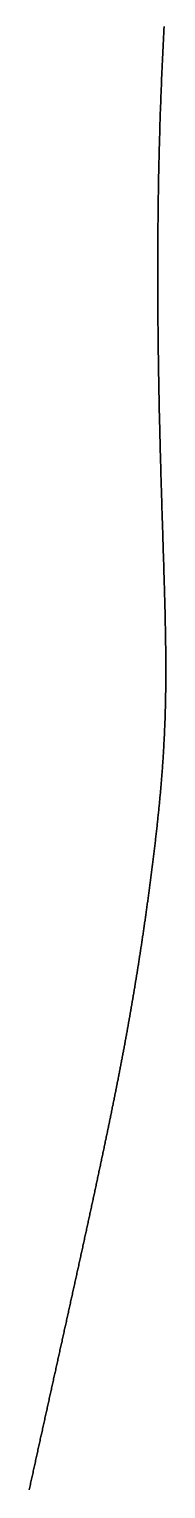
# Model space of a CAD drawing. Header units: inches. Extents: x 130170 to 284068, y 377793 to 804530.
# Drawn here: x 248859.7 to 248865.3, y 747870.2 to 747929.3 of the extents above; entities that cross this region are included whole.
import ezdxf

# ---------------------------------------------------------------- set-up
doc = ezdxf.new("R2010")
doc.units = ezdxf.units.IN
doc.header["$MEASUREMENT"] = 0
doc.layers.add('muni_il', color=7, linetype='Continuous')

msp = doc.modelspace()

# ---------------------------------------------------------------- linework, layer by layer
at = {"layer": 'muni_il'}
for points in [[(248865.212, 747929.425), (248865.204, 747929.286), (248865.196, 747929.147), (248865.189, 747929.007), (248865.181, 747928.868), (248865.174, 747928.728), (248865.167, 747928.588), (248865.16, 747928.449), (248865.153, 747928.309), (248865.146, 747928.169), (248865.14, 747928.029), (248865.133, 747927.889), (248865.127, 747927.749), (248865.12, 747927.609), (248865.114, 747927.468), (248865.108, 747927.328), (248865.102, 747927.188), (248865.097, 747927.047), (248865.091, 747926.907), (248865.085, 747926.766), (248865.08, 747926.625), (248865.075, 747926.485), (248865.07, 747926.344), (248865.065, 747926.203), (248865.06, 747926.063), (248865.055, 747925.922), (248865.05, 747925.781), (248865.046, 747925.64), (248865.041, 747925.499), (248865.037, 747925.359), (248865.033, 747925.218), (248865.029, 747925.077), (248865.025, 747924.936), (248865.021, 747924.795), (248865.017, 747924.654), (248865.014, 747924.513), (248865.01, 747924.373), (248865.007, 747924.232), (248865.003, 747924.091), (248865, 747923.951), (248864.997, 747923.81), (248864.994, 747923.669), (248864.991, 747923.529), (248864.988, 747923.389), (248864.986, 747923.248), (248864.983, 747923.108), (248864.981, 747922.968), (248864.979, 747922.828), (248864.976, 747922.688), (248864.974, 747922.548), (248864.972, 747922.408), (248864.97, 747922.268), (248864.968, 747922.129), (248864.967, 747921.989), (248864.965, 747921.85), (248864.963, 747921.711), (248864.962, 747921.571), (248864.961, 747921.433), (248864.96, 747921.294), (248864.958, 747921.155), (248864.957, 747921.017), (248864.956, 747920.879), (248864.955, 747920.741), (248864.955, 747920.603), (248864.954, 747920.465), (248864.953, 747920.328), (248864.953, 747920.19), (248864.952, 747920.053), (248864.952, 747919.917), (248864.952, 747919.78), (248864.952, 747919.644), (248864.952, 747919.508), (248864.952, 747919.372), (248864.952, 747919.236), (248864.952, 747919.101), (248864.952, 747918.966), (248864.952, 747918.831), (248864.953, 747918.696), (248864.953, 747918.562), (248864.954, 747918.428), (248864.954, 747918.295), (248864.955, 747918.161), (248864.956, 747918.028), (248864.957, 747917.896), (248864.958, 747917.763), (248864.959, 747917.631), (248864.96, 747917.499), (248864.961, 747917.368), (248864.962, 747917.237), (248864.963, 747917.106), (248864.965, 747916.976), (248864.966, 747916.846), (248864.967, 747916.716), (248864.969, 747916.587), (248864.971, 747916.458), (248864.972, 747916.33), (248864.974, 747916.202), (248864.976, 747916.074), (248864.977, 747915.947), (248864.979, 747915.82), (248864.981, 747915.693), (248864.983, 747915.567), (248864.985, 747915.442), (248864.987, 747915.317), (248864.989, 747915.192), (248864.991, 747915.067), (248864.994, 747914.944), (248864.996, 747914.82), (248864.998, 747914.697), (248865.001, 747914.575), (248865.003, 747914.453), (248865.005, 747914.331), (248865.008, 747914.21), (248865.01, 747914.089), (248865.013, 747913.969), (248865.015, 747913.849), (248865.018, 747913.73), (248865.021, 747913.611), (248865.023, 747913.493), (248865.026, 747913.375), (248865.029, 747913.258), (248865.032, 747913.141), (248865.034, 747913.025), (248865.037, 747912.909), (248865.04, 747912.794), (248865.043, 747912.679), (248865.046, 747912.565), (248865.049, 747912.451), (248865.052, 747912.338), (248865.055, 747912.225), (248865.058, 747912.113), (248865.061, 747912.001), (248865.064, 747911.89), (248865.067, 747911.78), (248865.07, 747911.67), (248865.073, 747911.56), (248865.076, 747911.451), (248865.079, 747911.343), (248865.082, 747911.235), (248865.085, 747911.127), (248865.088, 747911.02), (248865.092, 747910.914), (248865.095, 747910.808), (248865.098, 747910.703), (248865.101, 747910.598), (248865.104, 747910.494), (248865.107, 747910.39), (248865.11, 747910.287), (248865.114, 747910.185), (248865.117, 747910.083), (248865.12, 747909.981), (248865.123, 747909.88), (248865.126, 747909.78), (248865.129, 747909.68), (248865.132, 747909.581), (248865.135, 747909.482), (248865.138, 747909.384), (248865.142, 747909.286), (248865.145, 747909.189), (248865.148, 747909.093), (248865.151, 747908.997), (248865.154, 747908.901), (248865.157, 747908.806), (248865.16, 747908.712), (248865.163, 747908.618), (248865.166, 747908.524), (248865.168, 747908.432), (248865.171, 747908.339), (248865.174, 747908.247), (248865.177, 747908.156), (248865.18, 747908.065), (248865.183, 747907.975), (248865.186, 747907.885), (248865.188, 747907.796), (248865.191, 747907.707), (248865.194, 747907.619), (248865.196, 747907.532), (248865.199, 747907.444), (248865.202, 747907.358), (248865.204, 747907.272), (248865.207, 747907.186), (248865.209, 747907.101), (248865.212, 747907.016), (248865.214, 747906.932), (248865.217, 747906.848), (248865.219, 747906.765), (248865.222, 747906.682), (248865.224, 747906.6), (248865.226, 747906.518), (248865.228, 747906.436), (248865.23, 747906.356), (248865.233, 747906.275), (248865.235, 747906.195), (248865.237, 747906.116), (248865.239, 747906.037), (248865.241, 747905.958), (248865.243, 747905.88), (248865.245, 747905.802), (248865.246, 747905.725), (248865.248, 747905.648), (248865.25, 747905.571), (248865.252, 747905.495), (248865.253, 747905.42), (248865.255, 747905.345), (248865.256, 747905.27), (248865.258, 747905.195), (248865.259, 747905.121), (248865.261, 747905.048), (248865.262, 747904.975), (248865.263, 747904.902), (248865.265, 747904.829), (248865.266, 747904.757), (248865.267, 747904.686), (248865.268, 747904.614), (248865.269, 747904.543), (248865.27, 747904.473), (248865.271, 747904.403), (248865.272, 747904.333), (248865.273, 747904.263), (248865.273, 747904.194), (248865.274, 747904.125), (248865.275, 747904.057), (248865.275, 747903.989), (248865.276, 747903.921), (248865.276, 747903.853), (248865.277, 747903.786), (248865.277, 747903.719), (248865.277, 747903.652), (248865.277, 747903.586), (248865.278, 747903.52), (248865.278, 747903.454), (248865.278, 747903.389), (248865.278, 747903.324), (248865.278, 747903.259), (248865.278, 747903.194), (248865.277, 747903.13), (248865.277, 747903.066), (248865.277, 747903.002), (248865.276, 747902.939), (248865.276, 747902.875), (248865.275, 747902.812), (248865.275, 747902.75), (248865.274, 747902.687), (248865.274, 747902.625), (248865.273, 747902.563), (248865.272, 747902.501), (248865.271, 747902.439), (248865.27, 747902.378), (248865.269, 747902.316), (248865.268, 747902.255), (248865.267, 747902.195), (248865.266, 747902.134), (248865.264, 747902.073), (248865.263, 747902.013), (248865.262, 747901.953), (248865.26, 747901.893), (248865.259, 747901.834), (248865.257, 747901.774), (248865.256, 747901.715), (248865.254, 747901.656), (248865.252, 747901.597), (248865.25, 747901.538), (248865.248, 747901.479), (248865.247, 747901.421), (248865.245, 747901.362), (248865.242, 747901.304), (248865.24, 747901.246), (248865.238, 747901.188), (248865.236, 747901.13), (248865.234, 747901.072), (248865.231, 747901.015), (248865.229, 747900.957), (248865.226, 747900.9), (248865.224, 747900.843), (248865.221, 747900.785), (248865.218, 747900.728), (248865.216, 747900.672), (248865.213, 747900.615), (248865.21, 747900.558), (248865.207, 747900.502), (248865.204, 747900.445), (248865.201, 747900.389), (248865.198, 747900.332), (248865.195, 747900.276), (248865.192, 747900.22), (248865.189, 747900.164), (248865.185, 747900.108), (248865.182, 747900.052), (248865.178, 747899.996), (248865.175, 747899.94), (248865.171, 747899.885), (248865.168, 747899.829), (248865.164, 747899.773), (248865.161, 747899.718), (248865.157, 747899.662), (248865.153, 747899.607), (248865.149, 747899.552), (248865.145, 747899.497), (248865.141, 747899.441), (248865.137, 747899.386), (248865.133, 747899.331), (248865.129, 747899.276), (248865.125, 747899.221), (248865.121, 747899.166), (248865.116, 747899.111), (248865.112, 747899.056), (248865.108, 747899.001), (248865.103, 747898.946), (248865.099, 747898.892), (248865.094, 747898.837), (248865.09, 747898.782), (248865.085, 747898.727), (248865.08, 747898.673), (248865.076, 747898.618), (248865.071, 747898.564), (248865.066, 747898.509), (248865.061, 747898.455), (248865.056, 747898.4), (248865.051, 747898.346), (248865.046, 747898.291), (248865.041, 747898.237), (248865.036, 747898.182), (248865.031, 747898.128), (248865.026, 747898.074), (248865.021, 747898.019), (248865.016, 747897.965), (248865.01, 747897.911), (248865.005, 747897.856), (248865, 747897.802), (248864.994, 747897.748), (248864.989, 747897.694), (248864.983, 747897.64), (248864.978, 747897.586), (248864.972, 747897.531), (248864.967, 747897.477), (248864.961, 747897.423), (248864.955, 747897.369), (248864.95, 747897.315), (248864.944, 747897.261), (248864.938, 747897.207), (248864.932, 747897.153), (248864.927, 747897.099), (248864.921, 747897.045), (248864.915, 747896.991), (248864.909, 747896.937), (248864.903, 747896.884), (248864.897, 747896.83), (248864.891, 747896.776), (248864.885, 747896.722), (248864.879, 747896.668), (248864.873, 747896.614), (248864.866, 747896.561), (248864.86, 747896.507), (248864.854, 747896.453), (248864.848, 747896.4), (248864.842, 747896.346), (248864.835, 747896.292), (248864.829, 747896.239), (248864.823, 747896.185), (248864.816, 747896.132), (248864.81, 747896.078), (248864.803, 747896.025), (248864.797, 747895.971), (248864.79, 747895.918), (248864.784, 747895.864), (248864.777, 747895.811), (248864.771, 747895.758), (248864.764, 747895.704), (248864.758, 747895.651), (248864.751, 747895.598), (248864.744, 747895.545), (248864.738, 747895.492), (248864.731, 747895.439), (248864.724, 747895.385), (248864.718, 747895.332), (248864.711, 747895.279), (248864.704, 747895.226), (248864.697, 747895.174), (248864.69, 747895.121), (248864.684, 747895.068), (248864.677, 747895.015), (248864.67, 747894.962), (248864.663, 747894.909), (248864.656, 747894.857), (248864.649, 747894.804), (248864.642, 747894.752), (248864.635, 747894.699), (248864.628, 747894.647), (248864.622, 747894.594), (248864.615, 747894.542), (248864.607, 747894.489), (248864.601, 747894.437), (248864.593, 747894.385), (248864.586, 747894.333), (248864.579, 747894.281), (248864.572, 747894.229), (248864.565, 747894.177), (248864.558, 747894.125), (248864.551, 747894.073), (248864.544, 747894.021), (248864.537, 747893.969), (248864.529, 747893.917), (248864.522, 747893.866), (248864.515, 747893.814), (248864.508, 747893.762), (248864.501, 747893.711), (248864.493, 747893.659), (248864.486, 747893.608), (248864.479, 747893.557), (248864.472, 747893.505), (248864.464, 747893.454), (248864.457, 747893.403), (248864.45, 747893.352), (248864.442, 747893.301), (248864.435, 747893.25), (248864.428, 747893.199), (248864.42, 747893.148), (248864.413, 747893.097), (248864.406, 747893.047), (248864.398, 747892.996), (248864.391, 747892.945), (248864.384, 747892.895), (248864.376, 747892.844), (248864.369, 747892.794), (248864.361, 747892.744), (248864.354, 747892.693), (248864.346, 747892.643), (248864.339, 747892.593), (248864.332, 747892.543), (248864.324, 747892.493), (248864.317, 747892.443), (248864.309, 747892.393), (248864.302, 747892.343), (248864.294, 747892.293), (248864.287, 747892.243), (248864.279, 747892.194), (248864.271, 747892.144), (248864.264, 747892.095), (248864.256, 747892.045), (248864.249, 747891.996), (248864.241, 747891.946), (248864.234, 747891.897), (248864.226, 747891.848), (248864.218, 747891.799), (248864.211, 747891.75), (248864.203, 747891.701), (248864.196, 747891.652), (248864.188, 747891.603), (248864.18, 747891.554), (248864.173, 747891.505), (248864.165, 747891.456), (248864.157, 747891.408), (248864.149, 747891.359), (248864.142, 747891.31), (248864.134, 747891.262), (248864.126, 747891.213), (248864.119, 747891.165), (248864.111, 747891.117), (248864.103, 747891.068), (248864.095, 747891.02), (248864.087, 747890.972), (248864.08, 747890.924), (248864.072, 747890.876), (248864.064, 747890.828), (248864.056, 747890.78), (248864.048, 747890.731), (248864.04, 747890.684), (248864.033, 747890.636), (248864.025, 747890.588), (248864.017, 747890.54), (248864.009, 747890.492), (248864.001, 747890.445), (248863.993, 747890.397), (248863.985, 747890.349), (248863.977, 747890.302), (248863.969, 747890.254), (248863.961, 747890.207), (248863.953, 747890.159), (248863.945, 747890.112), (248863.937, 747890.065), (248863.929, 747890.017), (248863.921, 747889.97), (248863.913, 747889.923), (248863.905, 747889.875), (248863.897, 747889.828), (248863.889, 747889.781), (248863.88, 747889.734), (248863.872, 747889.686), (248863.864, 747889.639), (248863.856, 747889.592), (248863.848, 747889.545), (248863.84, 747889.498), (248863.831, 747889.451), (248863.823, 747889.404), (248863.815, 747889.357), (248863.807, 747889.31), (248863.798, 747889.263), (248863.79, 747889.216), (248863.782, 747889.169), (248863.773, 747889.122), (248863.765, 747889.075), (248863.757, 747889.029), (248863.748, 747888.982), (248863.74, 747888.935), (248863.731, 747888.888), (248863.723, 747888.841), (248863.715, 747888.794), (248863.706, 747888.747), (248863.698, 747888.7), (248863.689, 747888.654), (248863.681, 747888.607), (248863.672, 747888.56), (248863.663, 747888.513), (248863.655, 747888.466), (248863.646, 747888.419), (248863.638, 747888.373), (248863.629, 747888.326), (248863.62, 747888.279), (248863.612, 747888.232), (248863.603, 747888.185), (248863.594, 747888.138), (248863.585, 747888.091), (248863.577, 747888.044), (248863.568, 747887.997), (248863.559, 747887.95), (248863.55, 747887.903), (248863.542, 747887.857), (248863.533, 747887.809), (248863.524, 747887.763), (248863.515, 747887.715), (248863.506, 747887.668), (248863.497, 747887.621), (248863.488, 747887.574), (248863.479, 747887.527), (248863.47, 747887.48), (248863.461, 747887.433), (248863.452, 747887.386), (248863.443, 747887.339), (248863.434, 747887.291), (248863.425, 747887.244), (248863.416, 747887.197), (248863.406, 747887.149), (248863.397, 747887.102), (248863.388, 747887.055), (248863.379, 747887.007), (248863.37, 747886.96), (248863.36, 747886.912), (248863.351, 747886.865), (248863.342, 747886.817), (248863.332, 747886.77), (248863.323, 747886.722), (248863.314, 747886.675), (248863.304, 747886.627), (248863.295, 747886.579), (248863.285, 747886.532), (248863.276, 747886.484), (248863.266, 747886.436), (248863.257, 747886.388), (248863.248, 747886.34), (248863.238, 747886.292), (248863.228, 747886.244), (248863.219, 747886.196), (248863.209, 747886.148), (248863.2, 747886.1), (248863.19, 747886.052), (248863.18, 747886.004), (248863.17, 747885.956), (248863.161, 747885.907), (248863.151, 747885.859), (248863.141, 747885.811), (248863.131, 747885.762), (248863.122, 747885.714), (248863.112, 747885.665), (248863.102, 747885.617), (248863.092, 747885.568), (248863.082, 747885.52), (248863.072, 747885.471), (248863.062, 747885.422), (248863.052, 747885.373), (248863.042, 747885.325), (248863.032, 747885.276), (248863.022, 747885.227), (248863.012, 747885.178), (248863.002, 747885.129), (248862.992, 747885.08), (248862.982, 747885.031), (248862.972, 747884.981), (248862.962, 747884.932), (248862.952, 747884.883), (248862.941, 747884.834), (248862.931, 747884.785), (248862.921, 747884.735), (248862.911, 747884.686), (248862.9, 747884.636), (248862.89, 747884.587), (248862.88, 747884.537), (248862.869, 747884.488), (248862.859, 747884.438), (248862.849, 747884.388), (248862.838, 747884.338), (248862.828, 747884.289), (248862.817, 747884.239), (248862.807, 747884.189), (248862.797, 747884.139), (248862.786, 747884.089), (248862.776, 747884.039), (248862.765, 747883.989), (248862.754, 747883.939), (248862.744, 747883.888), (248862.733, 747883.838), (248862.723, 747883.788), (248862.712, 747883.738), (248862.701, 747883.687), (248862.691, 747883.637), (248862.68, 747883.586), (248862.669, 747883.536), (248862.659, 747883.485), (248862.648, 747883.435), (248862.637, 747883.384), (248862.627, 747883.333), (248862.616, 747883.283), (248862.605, 747883.232), (248862.594, 747883.181), (248862.583, 747883.13), (248862.572, 747883.08), (248862.562, 747883.029), (248862.551, 747882.978), (248862.54, 747882.927), (248862.529, 747882.876), (248862.518, 747882.825), (248862.507, 747882.774), (248862.496, 747882.722), (248862.485, 747882.671), (248862.474, 747882.62), (248862.463, 747882.569), (248862.452, 747882.518), (248862.441, 747882.466), (248862.43, 747882.415), (248862.419, 747882.363), (248862.408, 747882.312), (248862.397, 747882.261), (248862.386, 747882.209), (248862.375, 747882.158), (248862.364, 747882.106), (248862.353, 747882.054), (248862.342, 747882.003), (248862.33, 747881.951), (248862.319, 747881.899), (248862.308, 747881.848), (248862.297, 747881.796), (248862.286, 747881.744), (248862.274, 747881.692), (248862.263, 747881.64), (248862.252, 747881.589), (248862.241, 747881.537), (248862.23, 747881.485), (248862.218, 747881.433), (248862.207, 747881.381), (248862.196, 747881.329), (248862.184, 747881.277), (248862.173, 747881.225), (248862.162, 747881.173), (248862.151, 747881.121), (248862.139, 747881.069), (248862.128, 747881.016), (248862.117, 747880.964), (248862.105, 747880.912), (248862.094, 747880.86), (248862.082, 747880.808), (248862.071, 747880.755), (248862.06, 747880.703), (248862.048, 747880.651), (248862.037, 747880.598), (248862.025, 747880.546), (248862.014, 747880.494), (248862.003, 747880.441), (248861.991, 747880.389), (248861.98, 747880.337), (248861.968, 747880.284), (248861.957, 747880.232), (248861.945, 747880.179), (248861.934, 747880.127), (248861.922, 747880.074), (248861.911, 747880.022), (248861.899, 747879.969), (248861.888, 747879.917), (248861.876, 747879.864), (248861.865, 747879.812), (248861.853, 747879.759), (248861.842, 747879.707), (248861.83, 747879.654), (248861.819, 747879.601), (248861.807, 747879.549), (248861.796, 747879.496), (248861.784, 747879.443), (248861.773, 747879.391), (248861.761, 747879.338), (248861.75, 747879.286), (248861.738, 747879.233), (248861.726, 747879.18), (248861.715, 747879.128), (248861.703, 747879.075), (248861.692, 747879.022), (248861.68, 747878.97), (248861.669, 747878.917), (248861.657, 747878.864), (248861.645, 747878.811), (248861.634, 747878.759), (248861.622, 747878.706), (248861.611, 747878.653), (248861.599, 747878.6), (248861.587, 747878.548), (248861.576, 747878.495), (248861.564, 747878.442), (248861.553, 747878.389), (248861.541, 747878.337), (248861.529, 747878.284), (248861.518, 747878.231), (248861.506, 747878.178), (248861.495, 747878.126), (248861.483, 747878.073), (248861.471, 747878.02), (248861.46, 747877.967), (248861.448, 747877.914), (248861.436, 747877.862), (248861.425, 747877.809), (248861.413, 747877.756), (248861.401, 747877.703), (248861.39, 747877.651), (248861.378, 747877.598), (248861.367, 747877.545), (248861.355, 747877.492), (248861.343, 747877.439), (248861.332, 747877.386), (248861.32, 747877.334), (248861.308, 747877.281), (248861.297, 747877.228), (248861.285, 747877.175), (248861.273, 747877.123), (248861.262, 747877.07), (248861.25, 747877.017), (248861.238, 747876.964), (248861.227, 747876.911), (248861.215, 747876.859), (248861.203, 747876.806), (248861.192, 747876.753), (248861.18, 747876.7), (248861.168, 747876.647), (248861.157, 747876.595), (248861.145, 747876.542), (248861.133, 747876.489), (248861.122, 747876.436), (248861.11, 747876.383), (248861.098, 747876.33), (248861.087, 747876.278), (248861.075, 747876.225), (248861.063, 747876.172), (248861.052, 747876.119), (248861.04, 747876.066), (248861.028, 747876.014), (248861.017, 747875.961), (248861.005, 747875.908), (248860.993, 747875.855), (248860.982, 747875.802), (248860.97, 747875.75), (248860.958, 747875.697), (248860.947, 747875.644), (248860.935, 747875.591), (248860.923, 747875.538), (248860.912, 747875.485), (248860.9, 747875.433), (248860.888, 747875.38), (248860.877, 747875.327), (248860.865, 747875.274), (248860.853, 747875.221), (248860.841, 747875.168), (248860.83, 747875.115), (248860.818, 747875.063), (248860.806, 747875.01), (248860.795, 747874.957), (248860.783, 747874.904), (248860.771, 747874.851), (248860.76, 747874.798), (248860.748, 747874.745), (248860.736, 747874.692), (248860.725, 747874.64), (248860.713, 747874.587), (248860.701, 747874.534), (248860.689, 747874.481), (248860.678, 747874.428), (248860.666, 747874.375), (248860.654, 747874.322), (248860.643, 747874.269), (248860.631, 747874.216), (248860.619, 747874.163), (248860.607, 747874.11), (248860.596, 747874.057), (248860.584, 747874.004), (248860.572, 747873.951), (248860.561, 747873.898), (248860.549, 747873.845), (248860.537, 747873.792), (248860.525, 747873.739), (248860.514, 747873.686), (248860.502, 747873.633), (248860.49, 747873.58), (248860.479, 747873.527), (248860.467, 747873.473), (248860.455, 747873.42), (248860.443, 747873.367), (248860.432, 747873.314), (248860.42, 747873.261), (248860.408, 747873.208), (248860.396, 747873.154), (248860.385, 747873.101), (248860.373, 747873.048), (248860.361, 747872.995), (248860.349, 747872.941), (248860.338, 747872.888), (248860.326, 747872.835), (248860.314, 747872.782), (248860.302, 747872.728), (248860.29, 747872.675), (248860.279, 747872.621), (248860.267, 747872.568), (248860.255, 747872.515), (248860.243, 747872.461), (248860.231, 747872.408), (248860.22, 747872.354), (248860.208, 747872.301), (248860.196, 747872.247), (248860.184, 747872.194), (248860.173, 747872.14), (248860.161, 747872.087), (248860.149, 747872.033), (248860.137, 747871.98), (248860.125, 747871.926), (248860.113, 747871.872), (248860.102, 747871.819), (248860.09, 747871.765), (248860.078, 747871.711), (248860.066, 747871.658), (248860.054, 747871.604), (248860.042, 747871.55), (248860.031, 747871.496), (248860.019, 747871.442), (248860.007, 747871.389), (248859.995, 747871.335), (248859.983, 747871.281), (248859.971, 747871.227), (248859.959, 747871.173), (248859.948, 747871.119), (248859.936, 747871.065), (248859.924, 747871.011), (248859.912, 747870.957), (248859.9, 747870.903), (248859.888, 747870.849), (248859.876, 747870.795), (248859.864, 747870.741), (248859.852, 747870.686), (248859.841, 747870.632), (248859.829, 747870.578), (248859.817, 747870.524), (248859.805, 747870.47), (248859.793, 747870.415), (248859.781, 747870.361), (248859.769, 747870.307), (248859.757, 747870.253), (248859.745, 747870.198)], [(248859.745, 747870.198), (248859.757, 747870.253), (248859.769, 747870.307), (248859.781, 747870.361), (248859.793, 747870.415), (248859.805, 747870.47), (248859.817, 747870.524), (248859.829, 747870.578), (248859.841, 747870.632), (248859.852, 747870.686), (248859.864, 747870.741), (248859.876, 747870.795), (248859.888, 747870.849), (248859.9, 747870.903), (248859.912, 747870.957), (248859.924, 747871.011), (248859.936, 747871.065), (248859.948, 747871.119), (248859.959, 747871.173), (248859.971, 747871.227), (248859.983, 747871.281), (248859.995, 747871.335), (248860.007, 747871.389), (248860.019, 747871.442), (248860.031, 747871.496), (248860.042, 747871.55), (248860.054, 747871.604), (248860.066, 747871.658), (248860.078, 747871.711), (248860.09, 747871.765), (248860.102, 747871.819), (248860.113, 747871.872), (248860.125, 747871.926), (248860.137, 747871.98), (248860.149, 747872.033), (248860.161, 747872.087), (248860.173, 747872.14), (248860.184, 747872.194), (248860.196, 747872.247), (248860.208, 747872.301), (248860.22, 747872.354), (248860.231, 747872.408), (248860.243, 747872.461), (248860.255, 747872.515), (248860.267, 747872.568), (248860.279, 747872.621), (248860.29, 747872.675), (248860.302, 747872.728), (248860.314, 747872.782), (248860.326, 747872.835), (248860.338, 747872.888), (248860.349, 747872.941), (248860.361, 747872.995), (248860.373, 747873.048), (248860.385, 747873.101), (248860.396, 747873.154), (248860.408, 747873.208), (248860.42, 747873.261), (248860.432, 747873.314), (248860.443, 747873.367), (248860.455, 747873.42), (248860.467, 747873.473), (248860.479, 747873.527), (248860.49, 747873.58), (248860.502, 747873.633), (248860.514, 747873.686), (248860.525, 747873.739), (248860.537, 747873.792), (248860.549, 747873.845), (248860.561, 747873.898), (248860.572, 747873.951), (248860.584, 747874.004), (248860.596, 747874.057), (248860.607, 747874.11), (248860.619, 747874.163), (248860.631, 747874.216), (248860.643, 747874.269), (248860.654, 747874.322), (248860.666, 747874.375), (248860.678, 747874.428), (248860.689, 747874.481), (248860.701, 747874.534), (248860.713, 747874.587), (248860.725, 747874.64), (248860.736, 747874.692), (248860.748, 747874.745), (248860.76, 747874.798), (248860.771, 747874.851), (248860.783, 747874.904), (248860.795, 747874.957), (248860.806, 747875.01), (248860.818, 747875.063), (248860.83, 747875.115), (248860.841, 747875.168), (248860.853, 747875.221), (248860.865, 747875.274), (248860.877, 747875.327), (248860.888, 747875.38), (248860.9, 747875.433), (248860.912, 747875.485), (248860.923, 747875.538), (248860.935, 747875.591), (248860.947, 747875.644), (248860.958, 747875.697), (248860.97, 747875.75), (248860.982, 747875.802), (248860.993, 747875.855), (248861.005, 747875.908), (248861.017, 747875.961), (248861.028, 747876.014), (248861.04, 747876.066), (248861.052, 747876.119), (248861.063, 747876.172), (248861.075, 747876.225), (248861.087, 747876.278), (248861.098, 747876.33), (248861.11, 747876.383), (248861.122, 747876.436), (248861.133, 747876.489), (248861.145, 747876.542), (248861.157, 747876.595), (248861.168, 747876.647), (248861.18, 747876.7), (248861.192, 747876.753), (248861.203, 747876.806), (248861.215, 747876.859), (248861.227, 747876.911), (248861.238, 747876.964), (248861.25, 747877.017), (248861.262, 747877.07), (248861.273, 747877.123), (248861.285, 747877.175), (248861.297, 747877.228), (248861.308, 747877.281), (248861.32, 747877.334), (248861.332, 747877.386), (248861.343, 747877.439), (248861.355, 747877.492), (248861.367, 747877.545), (248861.378, 747877.598), (248861.39, 747877.651), (248861.401, 747877.703), (248861.413, 747877.756), (248861.425, 747877.809), (248861.436, 747877.862), (248861.448, 747877.914), (248861.46, 747877.967), (248861.471, 747878.02), (248861.483, 747878.073), (248861.495, 747878.126), (248861.506, 747878.178), (248861.518, 747878.231), (248861.529, 747878.284), (248861.541, 747878.337), (248861.553, 747878.389), (248861.564, 747878.442), (248861.576, 747878.495), (248861.587, 747878.548), (248861.599, 747878.6), (248861.611, 747878.653), (248861.622, 747878.706), (248861.634, 747878.759), (248861.645, 747878.811), (248861.657, 747878.864), (248861.669, 747878.917), (248861.68, 747878.97), (248861.692, 747879.022), (248861.703, 747879.075), (248861.715, 747879.128), (248861.726, 747879.18), (248861.738, 747879.233), (248861.75, 747879.286), (248861.761, 747879.338), (248861.773, 747879.391), (248861.784, 747879.443), (248861.796, 747879.496), (248861.807, 747879.549), (248861.819, 747879.601), (248861.83, 747879.654), (248861.842, 747879.707), (248861.853, 747879.759), (248861.865, 747879.812), (248861.876, 747879.864), (248861.888, 747879.917), (248861.899, 747879.969), (248861.911, 747880.022), (248861.922, 747880.074), (248861.934, 747880.127), (248861.945, 747880.179), (248861.957, 747880.232), (248861.968, 747880.284), (248861.98, 747880.337), (248861.991, 747880.389), (248862.003, 747880.441), (248862.014, 747880.494), (248862.025, 747880.546), (248862.037, 747880.598), (248862.048, 747880.651), (248862.06, 747880.703), (248862.071, 747880.755), (248862.082, 747880.808), (248862.094, 747880.86), (248862.105, 747880.912), (248862.117, 747880.964), (248862.128, 747881.016), (248862.139, 747881.069), (248862.151, 747881.121), (248862.162, 747881.173), (248862.173, 747881.225), (248862.184, 747881.277), (248862.196, 747881.329), (248862.207, 747881.381), (248862.218, 747881.433), (248862.23, 747881.485), (248862.241, 747881.537), (248862.252, 747881.589), (248862.263, 747881.64), (248862.274, 747881.692), (248862.286, 747881.744), (248862.297, 747881.796), (248862.308, 747881.848), (248862.319, 747881.899), (248862.33, 747881.951), (248862.342, 747882.003), (248862.353, 747882.054), (248862.364, 747882.106), (248862.375, 747882.158), (248862.386, 747882.209), (248862.397, 747882.261), (248862.408, 747882.312), (248862.419, 747882.363), (248862.43, 747882.415), (248862.441, 747882.466), (248862.452, 747882.518), (248862.463, 747882.569), (248862.474, 747882.62), (248862.485, 747882.671), (248862.496, 747882.722), (248862.507, 747882.774), (248862.518, 747882.825), (248862.529, 747882.876), (248862.54, 747882.927), (248862.551, 747882.978), (248862.562, 747883.029), (248862.572, 747883.08), (248862.583, 747883.13), (248862.594, 747883.181), (248862.605, 747883.232), (248862.616, 747883.283), (248862.627, 747883.333), (248862.637, 747883.384), (248862.648, 747883.435), (248862.659, 747883.485), (248862.669, 747883.536), (248862.68, 747883.586), (248862.691, 747883.637), (248862.701, 747883.687), (248862.712, 747883.738), (248862.723, 747883.788), (248862.733, 747883.838), (248862.744, 747883.888), (248862.754, 747883.939), (248862.765, 747883.989), (248862.776, 747884.039), (248862.786, 747884.089), (248862.797, 747884.139), (248862.807, 747884.189), (248862.817, 747884.239), (248862.828, 747884.289), (248862.838, 747884.338), (248862.849, 747884.388), (248862.859, 747884.438), (248862.869, 747884.488), (248862.88, 747884.537), (248862.89, 747884.587), (248862.9, 747884.636), (248862.911, 747884.686), (248862.921, 747884.735), (248862.931, 747884.785), (248862.941, 747884.834), (248862.952, 747884.883), (248862.962, 747884.932), (248862.972, 747884.981), (248862.982, 747885.031), (248862.992, 747885.08), (248863.002, 747885.129), (248863.012, 747885.178), (248863.022, 747885.227), (248863.032, 747885.276), (248863.042, 747885.325), (248863.052, 747885.373), (248863.062, 747885.422), (248863.072, 747885.471), (248863.082, 747885.52), (248863.092, 747885.568), (248863.102, 747885.617), (248863.112, 747885.665), (248863.122, 747885.714), (248863.131, 747885.762), (248863.141, 747885.811), (248863.151, 747885.859), (248863.161, 747885.907), (248863.17, 747885.956), (248863.18, 747886.004), (248863.19, 747886.052), (248863.2, 747886.1), (248863.209, 747886.148), (248863.219, 747886.196), (248863.228, 747886.244), (248863.238, 747886.292), (248863.248, 747886.34), (248863.257, 747886.388), (248863.266, 747886.436), (248863.276, 747886.484), (248863.285, 747886.532), (248863.295, 747886.579), (248863.304, 747886.627), (248863.314, 747886.675), (248863.323, 747886.722), (248863.332, 747886.77), (248863.342, 747886.817), (248863.351, 747886.865), (248863.36, 747886.912), (248863.37, 747886.96), (248863.379, 747887.007), (248863.388, 747887.055), (248863.397, 747887.102), (248863.406, 747887.149), (248863.416, 747887.197), (248863.425, 747887.244), (248863.434, 747887.291), (248863.443, 747887.339), (248863.452, 747887.386), (248863.461, 747887.433), (248863.47, 747887.48), (248863.479, 747887.527), (248863.488, 747887.574), (248863.497, 747887.621), (248863.506, 747887.668), (248863.515, 747887.715), (248863.524, 747887.763), (248863.533, 747887.809), (248863.542, 747887.857), (248863.55, 747887.903), (248863.559, 747887.95), (248863.568, 747887.997), (248863.577, 747888.044), (248863.585, 747888.091), (248863.594, 747888.138), (248863.603, 747888.185), (248863.612, 747888.232), (248863.62, 747888.279), (248863.629, 747888.326), (248863.638, 747888.373), (248863.646, 747888.419), (248863.655, 747888.466), (248863.663, 747888.513), (248863.672, 747888.56), (248863.681, 747888.607), (248863.689, 747888.654), (248863.698, 747888.7), (248863.706, 747888.747), (248863.715, 747888.794), (248863.723, 747888.841), (248863.731, 747888.888), (248863.74, 747888.935), (248863.748, 747888.982), (248863.757, 747889.029), (248863.765, 747889.075), (248863.773, 747889.122), (248863.782, 747889.169), (248863.79, 747889.216), (248863.798, 747889.263), (248863.807, 747889.31), (248863.815, 747889.357), (248863.823, 747889.404), (248863.831, 747889.451), (248863.84, 747889.498), (248863.848, 747889.545), (248863.856, 747889.592), (248863.864, 747889.639), (248863.872, 747889.686), (248863.88, 747889.734), (248863.889, 747889.781), (248863.897, 747889.828), (248863.905, 747889.875), (248863.913, 747889.923), (248863.921, 747889.97), (248863.929, 747890.017), (248863.937, 747890.065), (248863.945, 747890.112), (248863.953, 747890.159), (248863.961, 747890.207), (248863.969, 747890.254), (248863.977, 747890.302), (248863.985, 747890.349), (248863.993, 747890.397), (248864.001, 747890.445), (248864.009, 747890.492), (248864.017, 747890.54), (248864.025, 747890.588), (248864.033, 747890.636), (248864.04, 747890.684), (248864.048, 747890.731), (248864.056, 747890.78), (248864.064, 747890.828), (248864.072, 747890.876), (248864.08, 747890.924), (248864.087, 747890.972), (248864.095, 747891.02), (248864.103, 747891.068), (248864.111, 747891.117), (248864.119, 747891.165), (248864.126, 747891.213), (248864.134, 747891.262), (248864.142, 747891.31), (248864.149, 747891.359), (248864.157, 747891.408), (248864.165, 747891.456), (248864.173, 747891.505), (248864.18, 747891.554), (248864.188, 747891.603), (248864.196, 747891.652), (248864.203, 747891.701), (248864.211, 747891.75), (248864.218, 747891.799), (248864.226, 747891.848), (248864.234, 747891.897), (248864.241, 747891.946), (248864.249, 747891.996), (248864.256, 747892.045), (248864.264, 747892.095), (248864.271, 747892.144), (248864.279, 747892.194), (248864.287, 747892.243), (248864.294, 747892.293), (248864.302, 747892.343), (248864.309, 747892.393), (248864.317, 747892.443), (248864.324, 747892.493), (248864.332, 747892.543), (248864.339, 747892.593), (248864.346, 747892.643), (248864.354, 747892.693), (248864.361, 747892.744), (248864.369, 747892.794), (248864.376, 747892.844), (248864.384, 747892.895), (248864.391, 747892.945), (248864.398, 747892.996), (248864.406, 747893.047), (248864.413, 747893.097), (248864.42, 747893.148), (248864.428, 747893.199), (248864.435, 747893.25), (248864.442, 747893.301), (248864.45, 747893.352), (248864.457, 747893.403), (248864.464, 747893.454), (248864.472, 747893.505), (248864.479, 747893.557), (248864.486, 747893.608), (248864.493, 747893.659), (248864.501, 747893.711), (248864.508, 747893.762), (248864.515, 747893.814), (248864.522, 747893.866), (248864.529, 747893.917), (248864.537, 747893.969), (248864.544, 747894.021), (248864.551, 747894.073), (248864.558, 747894.125), (248864.565, 747894.177), (248864.572, 747894.229), (248864.579, 747894.281), (248864.586, 747894.333), (248864.593, 747894.385), (248864.601, 747894.437), (248864.607, 747894.489), (248864.615, 747894.542), (248864.622, 747894.594), (248864.628, 747894.647), (248864.635, 747894.699), (248864.642, 747894.752), (248864.649, 747894.804), (248864.656, 747894.857), (248864.663, 747894.909), (248864.67, 747894.962), (248864.677, 747895.015), (248864.684, 747895.068), (248864.69, 747895.121), (248864.697, 747895.174), (248864.704, 747895.226), (248864.711, 747895.279), (248864.718, 747895.332), (248864.724, 747895.385), (248864.731, 747895.439), (248864.738, 747895.492), (248864.744, 747895.545), (248864.751, 747895.598), (248864.758, 747895.651), (248864.764, 747895.704), (248864.771, 747895.758), (248864.777, 747895.811), (248864.784, 747895.864), (248864.79, 747895.918), (248864.797, 747895.971), (248864.803, 747896.025), (248864.81, 747896.078), (248864.816, 747896.132), (248864.823, 747896.185), (248864.829, 747896.239), (248864.835, 747896.292), (248864.842, 747896.346), (248864.848, 747896.4), (248864.854, 747896.453), (248864.86, 747896.507), (248864.866, 747896.561), (248864.873, 747896.614), (248864.879, 747896.668), (248864.885, 747896.722), (248864.891, 747896.776), (248864.897, 747896.83), (248864.903, 747896.884), (248864.909, 747896.937), (248864.915, 747896.991), (248864.921, 747897.045), (248864.927, 747897.099), (248864.932, 747897.153), (248864.938, 747897.207), (248864.944, 747897.261), (248864.95, 747897.315), (248864.955, 747897.369), (248864.961, 747897.423), (248864.967, 747897.477), (248864.972, 747897.531), (248864.978, 747897.586), (248864.983, 747897.64), (248864.989, 747897.694), (248864.994, 747897.748), (248865, 747897.802), (248865.005, 747897.856), (248865.01, 747897.911), (248865.016, 747897.965), (248865.021, 747898.019), (248865.026, 747898.074), (248865.031, 747898.128), (248865.036, 747898.182), (248865.041, 747898.237), (248865.046, 747898.291), (248865.051, 747898.346), (248865.056, 747898.4), (248865.061, 747898.455), (248865.066, 747898.509), (248865.071, 747898.564), (248865.076, 747898.618), (248865.08, 747898.673), (248865.085, 747898.727), (248865.09, 747898.782), (248865.094, 747898.837), (248865.099, 747898.892), (248865.103, 747898.946), (248865.108, 747899.001), (248865.112, 747899.056), (248865.116, 747899.111), (248865.121, 747899.166), (248865.125, 747899.221), (248865.129, 747899.276), (248865.133, 747899.331), (248865.137, 747899.386), (248865.141, 747899.441), (248865.145, 747899.497), (248865.149, 747899.552), (248865.153, 747899.607), (248865.157, 747899.662), (248865.161, 747899.718), (248865.164, 747899.773), (248865.168, 747899.829), (248865.171, 747899.885), (248865.175, 747899.94), (248865.178, 747899.996), (248865.182, 747900.052), (248865.185, 747900.108), (248865.189, 747900.164), (248865.192, 747900.22), (248865.195, 747900.276), (248865.198, 747900.332), (248865.201, 747900.389), (248865.204, 747900.445), (248865.207, 747900.502), (248865.21, 747900.558), (248865.213, 747900.615), (248865.216, 747900.672), (248865.218, 747900.728), (248865.221, 747900.785), (248865.224, 747900.843), (248865.226, 747900.9), (248865.229, 747900.957), (248865.231, 747901.015), (248865.234, 747901.072), (248865.236, 747901.13), (248865.238, 747901.188), (248865.24, 747901.246), (248865.242, 747901.304), (248865.245, 747901.362), (248865.247, 747901.421), (248865.248, 747901.479), (248865.25, 747901.538), (248865.252, 747901.597), (248865.254, 747901.656), (248865.256, 747901.715), (248865.257, 747901.774), (248865.259, 747901.834), (248865.26, 747901.893), (248865.262, 747901.953), (248865.263, 747902.013), (248865.264, 747902.073), (248865.266, 747902.134), (248865.267, 747902.195), (248865.268, 747902.255), (248865.269, 747902.316), (248865.27, 747902.378), (248865.271, 747902.439), (248865.272, 747902.501), (248865.273, 747902.563), (248865.274, 747902.625), (248865.274, 747902.687), (248865.275, 747902.75), (248865.275, 747902.812), (248865.276, 747902.875), (248865.276, 747902.939), (248865.277, 747903.002), (248865.277, 747903.066), (248865.277, 747903.13), (248865.278, 747903.194), (248865.278, 747903.259), (248865.278, 747903.324), (248865.278, 747903.389), (248865.278, 747903.454), (248865.278, 747903.52), (248865.277, 747903.586), (248865.277, 747903.652), (248865.277, 747903.719), (248865.277, 747903.786), (248865.276, 747903.853), (248865.276, 747903.921), (248865.275, 747903.989), (248865.275, 747904.057), (248865.274, 747904.125), (248865.273, 747904.194), (248865.273, 747904.263), (248865.272, 747904.333), (248865.271, 747904.403), (248865.27, 747904.473), (248865.269, 747904.543), (248865.268, 747904.614), (248865.267, 747904.686), (248865.266, 747904.757), (248865.265, 747904.829), (248865.263, 747904.902), (248865.262, 747904.975), (248865.261, 747905.048), (248865.259, 747905.121), (248865.258, 747905.195), (248865.256, 747905.27), (248865.255, 747905.345), (248865.253, 747905.42), (248865.252, 747905.495), (248865.25, 747905.571), (248865.248, 747905.648), (248865.246, 747905.725), (248865.245, 747905.802), (248865.243, 747905.88), (248865.241, 747905.958), (248865.239, 747906.037), (248865.237, 747906.116), (248865.235, 747906.195), (248865.233, 747906.275), (248865.23, 747906.356), (248865.228, 747906.436), (248865.226, 747906.518), (248865.224, 747906.6), (248865.222, 747906.682), (248865.219, 747906.765), (248865.217, 747906.848), (248865.214, 747906.932), (248865.212, 747907.016), (248865.209, 747907.101), (248865.207, 747907.186), (248865.204, 747907.272), (248865.202, 747907.358), (248865.199, 747907.444), (248865.196, 747907.532), (248865.194, 747907.619), (248865.191, 747907.707), (248865.188, 747907.796), (248865.186, 747907.885), (248865.183, 747907.975), (248865.18, 747908.065), (248865.177, 747908.156), (248865.174, 747908.247), (248865.171, 747908.339), (248865.168, 747908.432), (248865.166, 747908.524), (248865.163, 747908.618), (248865.16, 747908.712), (248865.157, 747908.806), (248865.154, 747908.901), (248865.151, 747908.997), (248865.148, 747909.093), (248865.145, 747909.189), (248865.142, 747909.286), (248865.138, 747909.384), (248865.135, 747909.482), (248865.132, 747909.581), (248865.129, 747909.68), (248865.126, 747909.78), (248865.123, 747909.88), (248865.12, 747909.981), (248865.117, 747910.083), (248865.114, 747910.185), (248865.11, 747910.287), (248865.107, 747910.39), (248865.104, 747910.494), (248865.101, 747910.598), (248865.098, 747910.703), (248865.095, 747910.808), (248865.092, 747910.914), (248865.088, 747911.02), (248865.085, 747911.127), (248865.082, 747911.235), (248865.079, 747911.343), (248865.076, 747911.451), (248865.073, 747911.56), (248865.07, 747911.67), (248865.067, 747911.78), (248865.064, 747911.89), (248865.061, 747912.001), (248865.058, 747912.113), (248865.055, 747912.225), (248865.052, 747912.338), (248865.049, 747912.451), (248865.046, 747912.565), (248865.043, 747912.679), (248865.04, 747912.794), (248865.037, 747912.909), (248865.034, 747913.025), (248865.032, 747913.141), (248865.029, 747913.258), (248865.026, 747913.375), (248865.023, 747913.493), (248865.021, 747913.611), (248865.018, 747913.73), (248865.015, 747913.849), (248865.013, 747913.969), (248865.01, 747914.089), (248865.008, 747914.21), (248865.005, 747914.331), (248865.003, 747914.453), (248865.001, 747914.575), (248864.998, 747914.697), (248864.996, 747914.82), (248864.994, 747914.944), (248864.991, 747915.067), (248864.989, 747915.192), (248864.987, 747915.317), (248864.985, 747915.442), (248864.983, 747915.567), (248864.981, 747915.693), (248864.979, 747915.82), (248864.977, 747915.947), (248864.976, 747916.074), (248864.974, 747916.202), (248864.972, 747916.33), (248864.971, 747916.458), (248864.969, 747916.587), (248864.967, 747916.716), (248864.966, 747916.846), (248864.965, 747916.976), (248864.963, 747917.106), (248864.962, 747917.237), (248864.961, 747917.368), (248864.96, 747917.499), (248864.959, 747917.631), (248864.958, 747917.763), (248864.957, 747917.896), (248864.956, 747918.028), (248864.955, 747918.161), (248864.954, 747918.295), (248864.954, 747918.428), (248864.953, 747918.562), (248864.953, 747918.696), (248864.952, 747918.831), (248864.952, 747918.966), (248864.952, 747919.101), (248864.952, 747919.236), (248864.952, 747919.372), (248864.952, 747919.508), (248864.952, 747919.644), (248864.952, 747919.78), (248864.952, 747919.917), (248864.952, 747920.053), (248864.953, 747920.19), (248864.953, 747920.328), (248864.954, 747920.465), (248864.955, 747920.603), (248864.955, 747920.741), (248864.956, 747920.879), (248864.957, 747921.017), (248864.958, 747921.155), (248864.96, 747921.294), (248864.961, 747921.433), (248864.962, 747921.571), (248864.963, 747921.711), (248864.965, 747921.85), (248864.967, 747921.989), (248864.968, 747922.129), (248864.97, 747922.268), (248864.972, 747922.408), (248864.974, 747922.548), (248864.976, 747922.688), (248864.979, 747922.828), (248864.981, 747922.968), (248864.983, 747923.108), (248864.986, 747923.248), (248864.988, 747923.389), (248864.991, 747923.529), (248864.994, 747923.669), (248864.997, 747923.81), (248865, 747923.951), (248865.003, 747924.091), (248865.007, 747924.232), (248865.01, 747924.373), (248865.014, 747924.513), (248865.017, 747924.654), (248865.021, 747924.795), (248865.025, 747924.936), (248865.029, 747925.077), (248865.033, 747925.218), (248865.037, 747925.359), (248865.041, 747925.499), (248865.046, 747925.64), (248865.05, 747925.781), (248865.055, 747925.922), (248865.06, 747926.063), (248865.065, 747926.203), (248865.07, 747926.344), (248865.075, 747926.485), (248865.08, 747926.625), (248865.085, 747926.766), (248865.091, 747926.907), (248865.097, 747927.047), (248865.102, 747927.188), (248865.108, 747927.328), (248865.114, 747927.468), (248865.12, 747927.609), (248865.127, 747927.749), (248865.133, 747927.889), (248865.14, 747928.029), (248865.146, 747928.169), (248865.153, 747928.309), (248865.16, 747928.449), (248865.167, 747928.588), (248865.174, 747928.728), (248865.181, 747928.868), (248865.189, 747929.007), (248865.196, 747929.147), (248865.204, 747929.286), (248865.212, 747929.425)]]:
    msp.add_lwpolyline(points, dxfattribs=at)

doc.saveas('drawing.dxf')
